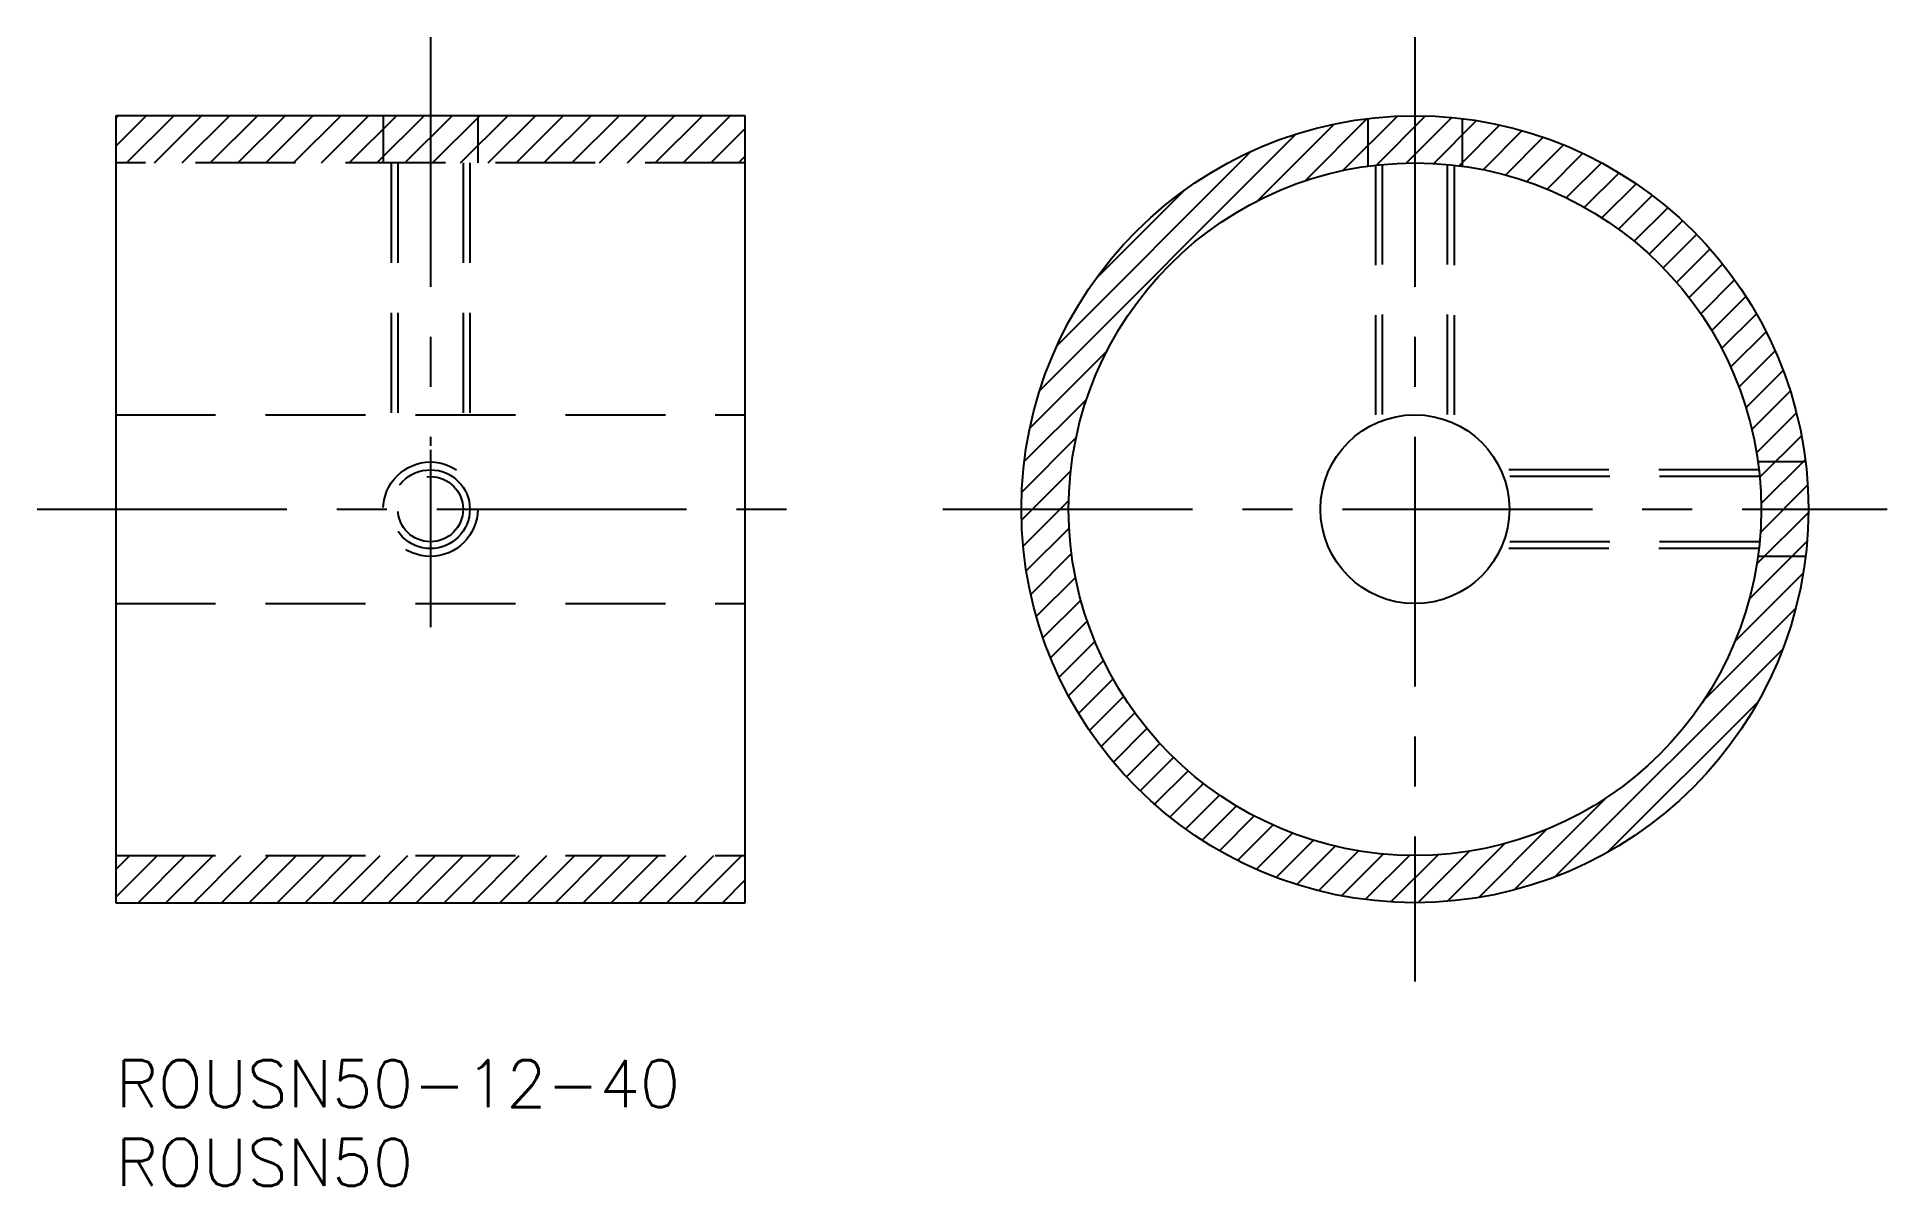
# Model space of a CAD drawing. Extents: x -5 to 113, y -8 to 65.
import ezdxf

# ---------------------------------------------------------------- set-up
doc = ezdxf.new("R2010")
doc.units = 0
doc.header["$LTSCALE"] = 0.5
doc.linetypes.add('CENTER', pattern=[50.8, 31.75, -6.35, 6.35, -6.35])
doc.linetypes.add('DASHED', pattern=[19.05, 12.7, -6.35])
for name, color, linetype in [('MSM_CENTER', 1, 'CENTER'), ('MSM_CONTINUOUS', 7, 'CONTINUOUS'), ('MSM_DASHED', 4, 'DASHED'), ('MSM_NARROW', 5, 'CONTINUOUS'), ('MSM_PART_NUMBER', 7, 'CONTINUOUS')]:
    doc.layers.add(name, color=color, linetype=linetype)
doc.styles.get("Standard").update_dxf_attribs({"font": 'txt.shx', "height": 3, "bigfont": 'bigfont.shx'})

# ---------------------------------------------------------------- blocks, each defined once
blk = doc.blocks.new('*U2')
at = {"layer": 'MSM_PART_NUMBER'}
blk.add_text('ROUSN50-12-40', height=3, dxfattribs=at).set_placement((0, -3))
blk = doc.blocks.new('*U3')
at = {"layer": 'MSM_PART_NUMBER'}
blk.add_text('ROUSN50', height=3, dxfattribs=at).set_placement((0, -8))

msp = doc.modelspace()

# ---------------------------------------------------------------- linework, layer by layer
at = {"layer": 'MSM_CENTER'}
for p, q in [((20, 65), (20, 39.02)), ((82.55, 65), (82.55, 5)), ((20, 38.78), (20, 27.5)), ((-5, 35), (45, 35)), ((52.55, 35), (112.55, 35))]:
    msp.add_line(p, q, dxfattribs=at)
at = {"layer": 'MSM_CONTINUOUS'}
for p, q in [((0, 60), (0, 10)), ((40, 60), (0, 60)), ((40, 10), (40, 60)), ((0, 10), (40, 10))]:
    msp.add_line(p, q, dxfattribs=at)
for radius in [25, 22, 6]:
    msp.add_circle((82.55, 35), radius, dxfattribs=at)
at = {"layer": 'MSM_DASHED'}
for p, q in [((17, 60), (17, 57)), ((23, 60), (23, 57)), ((79.55, 59.82), (79.55, 56.79)), ((85.55, 59.82), (85.55, 56.79)), ((40, 57), (0, 57)), ((17.5, 57), (17.5, 41)), ((17.93, 57), (17.93, 41)), ((22.07, 57), (22.07, 41)), ((22.5, 57), (22.5, 41)), ((80.05, 56.86), (80.05, 40.45)), ((80.48, 56.9), (80.48, 40.63)), ((84.61, 56.9), (84.61, 40.63)), ((85.05, 56.86), (85.05, 40.45)), ((0, 41), (40, 41)), ((107.37, 38), (104.34, 38)), ((104.4, 37.5), (88, 37.5)), ((104.45, 37.07), (88.18, 37.07)), ((104.45, 32.93), (88.18, 32.93)), ((104.4, 32.5), (88, 32.5)), ((107.37, 32), (104.34, 32)), ((0, 29), (40, 29)), ((0, 13), (40, 13))]:
    msp.add_line(p, q, dxfattribs=at)
for radius in [3, 2.5, 2.07]:
    msp.add_circle((20, 35), radius, dxfattribs=at)
at = {"layer": 'MSM_NARROW'}
for p, q in [((0, 59.84), (0.16, 60)), ((0, 58.07), (1.93, 60)), ((0.69, 57), (3.69, 60)), ((2.46, 57), (5.46, 60)), ((4.23, 57), (7.23, 60)), ((6, 57), (9, 60)), ((7.76, 57), (10.76, 60)), ((9.53, 57), (12.53, 60)), ((11.3, 57), (14.3, 60)), ((13.07, 57), (16.07, 60)), ((14.84, 57), (17.84, 60)), ((16.6, 57), (19.6, 60)), ((18.37, 57), (21.37, 60)), ((20.14, 57), (23.14, 60)), ((21.91, 57), (24.91, 60)), ((23.67, 57), (26.67, 60)), ((25.44, 57), (28.44, 60)), ((27.21, 57), (30.21, 60)), ((28.98, 57), (31.98, 60)), ((30.75, 57), (33.75, 60)), ((32.51, 57), (35.51, 60)), ((34.28, 57), (37.28, 60)), ((36.05, 57), (39.05, 60)), ((81.45, 59.98), (78, 56.53)), ((83.23, 59.99), (80.11, 56.86)), ((37.82, 57), (40, 59.18)), ((75.01, 58.84), (58.71, 42.54)), ((77.41, 59.47), (72.52, 54.58)), ((79.52, 59.82), (75.57, 55.87)), ((84.9, 59.89), (82, 56.99)), ((86.47, 59.69), (83.75, 56.97)), ((87.95, 59.41), (85.37, 56.82)), ((89.37, 59.05), (86.88, 56.57)), ((72.13, 57.73), (59.82, 45.41)), ((90.71, 58.63), (88.31, 56.23)), ((92, 58.15), (89.67, 55.82)), ((93.22, 57.61), (90.95, 55.33)), ((39.58, 57), (40, 57.42)), ((94.4, 57.01), (92.17, 54.78)), ((67.89, 55.25), (62.29, 49.66)), ((95.52, 56.37), (93.33, 54.18)), ((96.6, 55.68), (94.43, 53.51)), ((97.63, 54.94), (95.48, 52.79)), ((98.61, 54.15), (96.48, 52.02)), ((99.55, 53.33), (97.43, 51.2)), ((100.45, 52.45), (98.32, 50.33)), ((101.3, 51.54), (99.17, 49.41)), ((102.1, 50.57), (99.97, 48.44)), ((102.86, 49.57), (100.71, 47.41)), ((103.58, 48.51), (101.4, 46.34)), ((104.25, 47.41), (102.04, 45.2)), ((104.86, 46.27), (102.61, 44.02)), ((62.96, 45.02), (58.08, 40.14)), ((105.43, 45.06), (103.13, 42.76)), ((105.94, 43.81), (103.58, 41.45)), ((106.4, 42.49), (103.96, 40.06)), ((61.68, 41.97), (57.73, 38.02)), ((106.79, 41.12), (104.25, 38.58)), ((61.02, 39.55), (57.57, 36.09)), ((107.11, 39.67), (104.45, 37.02)), ((107.35, 38.14), (104.54, 35.34)), ((60.68, 37.44), (57.56, 34.31)), ((107.5, 36.53), (104.5, 33.52)), ((60.55, 35.54), (57.66, 32.65)), ((107.55, 34.8), (104.27, 31.53)), ((60.58, 33.8), (57.86, 31.08)), ((107.46, 32.95), (103.79, 29.28)), ((60.73, 32.18), (58.14, 29.59)), ((60.98, 30.66), (58.49, 28.18)), ((107.21, 30.94), (102.88, 26.6)), ((61.32, 29.23), (58.92, 26.84)), ((106.74, 28.69), (100.87, 22.83)), ((61.73, 27.88), (59.4, 25.55)), ((62.21, 26.6), (59.94, 24.32)), ((105.91, 26.09), (91.45, 11.64)), ((62.76, 25.38), (60.53, 23.15)), ((63.37, 24.22), (61.18, 22.02)), ((64.03, 23.11), (61.87, 20.95)), ((104.35, 22.77), (94.78, 13.2)), ((64.75, 22.06), (62.61, 19.92)), ((65.52, 21.07), (63.39, 18.93)), ((66.34, 20.12), (64.22, 18)), ((67.21, 19.22), (65.09, 17.1)), ((68.14, 18.38), (66.01, 16.25)), ((69.11, 17.58), (66.97, 15.44)), ((70.13, 16.84), (67.98, 14.68)), ((94.72, 16.68), (88.85, 10.81)), ((71.21, 16.15), (69.03, 13.97)), ((72.34, 15.51), (70.13, 13.3)), ((73.53, 14.93), (71.28, 12.68)), ((74.78, 14.42), (72.48, 12.12)), ((90.94, 14.67), (86.61, 10.33)), ((0, 12.11), (0.89, 13)), ((0, 10.34), (2.66, 13)), ((1.42, 10), (4.42, 13)), ((3.19, 10), (6.19, 13)), ((4.96, 10), (7.96, 13)), ((6.73, 10), (9.73, 13)), ((8.49, 10), (11.49, 13)), ((10.26, 10), (13.26, 13)), ((12.03, 10), (15.03, 13)), ((13.8, 10), (16.8, 13)), ((15.57, 10), (18.57, 13)), ((17.33, 10), (20.33, 13)), ((19.1, 10), (22.1, 13)), ((20.87, 10), (23.87, 13)), ((22.64, 10), (25.64, 13)), ((24.4, 10), (27.4, 13)), ((26.17, 10), (29.17, 13)), ((27.94, 10), (30.94, 13)), ((29.71, 10), (32.71, 13)), ((31.48, 10), (34.48, 13)), ((33.24, 10), (36.24, 13)), ((35.01, 10), (38.01, 13)), ((36.78, 10), (39.78, 13)), ((76.1, 13.97), (73.74, 11.6)), ((77.49, 13.59), (75.05, 11.15)), ((78.96, 13.29), (76.43, 10.76)), ((80.53, 13.09), (77.88, 10.44)), ((82.21, 13), (79.4, 10.2)), ((84.02, 13.05), (81.02, 10.05)), ((86.02, 13.28), (82.74, 10)), ((88.27, 13.76), (84.59, 10.08)), ((38.55, 10), (40, 11.45))]:
    msp.add_line(p, q, dxfattribs=at)

# ---------------------------------------------------------------- block references
at = {"layer": 'MSM_CONTINUOUS'}
for name in ['*U2', '*U3']:
    msp.add_blockref(name, (0, 0), dxfattribs=at)

doc.saveas('drawing.dxf')
